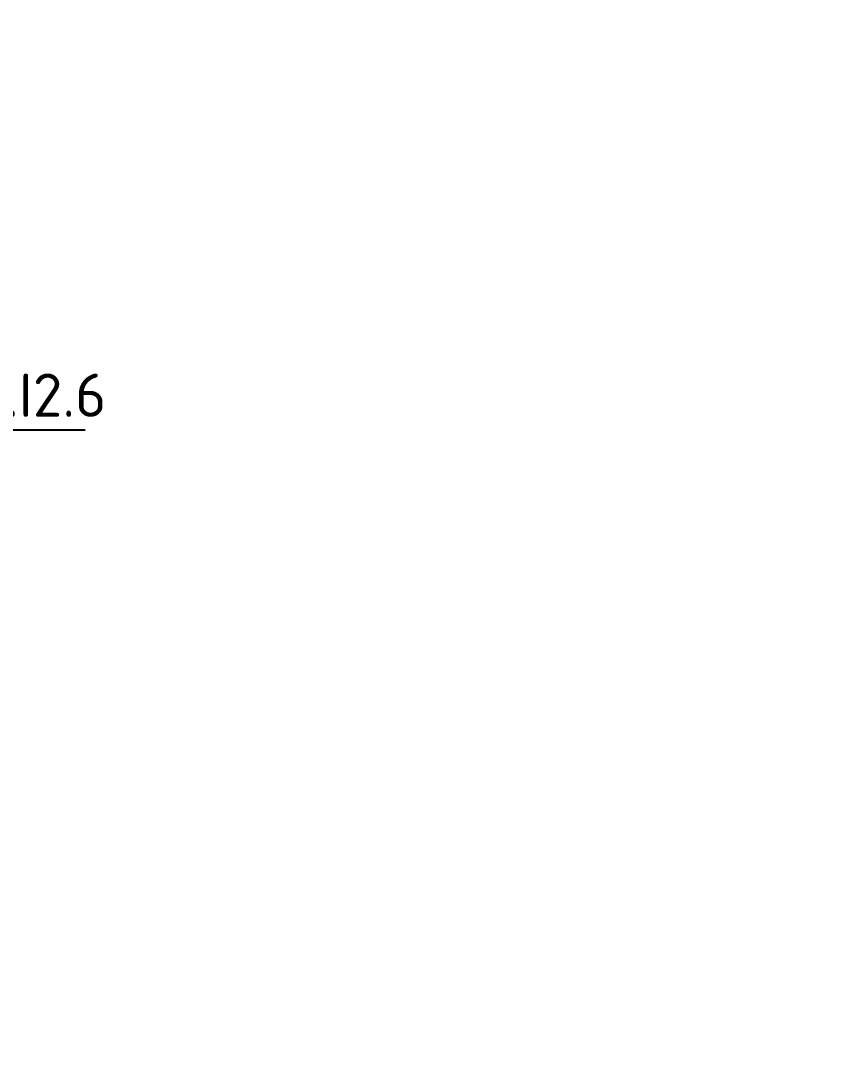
# Model space of a CAD drawing. Header units: millimetres. Extents: x -243740 to 150609, y -473655 to -165121.
# Drawn here: x -132840 to -128123, y -394914 to -388992 of the extents above; entities that cross this region are included whole.
import ezdxf
from ezdxf import colors
from ezdxf.entities.mleader import LeaderData, LeaderLine
from ezdxf.math import Vec2, Vec3

# ---------------------------------------------------------------- set-up
doc = ezdxf.new("R2010")
doc.units = ezdxf.units.MM
doc.layers.add('_Гр.ЩД-1А.5.9.I2.6', color=6, linetype='Continuous')
doc.styles.add('ISOCPEUR', font='isocpeur.ttf')

# ---------------------------------------------------------------- blocks, each defined once
blk = doc.blocks.new('_Dot')
at = {"color": 0, "linetype": 'ByBlock', "lineweight": -2}
blk.add_line((-0.5, 0), (-1, 0), dxfattribs=at)
at = {"color": 0, "linetype": 'ByBlock', "const_width": 0.5}
blk.add_lwpolyline([(-0.25, 0, 1), (0.25, 0, 1)], format="xyb", close=True, dxfattribs=at)

msp = doc.modelspace()

# ---------------------------------------------------------------- leaders
at = {"layer": '_Гр.ЩД-1А.5.9.I2.6', "ltscale": 100}
ml = msp.add_multileader_mtext('Standard', dxfattribs=at)
ml.set_content('Гр.ЩД-1А.5.9.I2.6', color=256, style='ISOCPEUR')
ml.set_leader_properties()
ml.set_arrow_properties(name='DOT')
ml.build(insert=Vec2(0, 0))
ml.multileader.update_dxf_attribs({"has_dogleg": 0, "text_left_attachment_type": 6, "text_right_attachment_type": 6, "arrow_head_size": 100})
ctx = ml.context
ctx.base_point, ctx.char_height, ctx.arrow_head_size, ctx.landing_gap_size, ctx.plane_origin = Vec3(-135115.6, -391356.8), 250, 100, 200, Vec3(-50647.3, -263586.2)
ctx.left_attachment, ctx.right_attachment = 6, 6
notes = []
notes.append((ctx, [(0, (1, 1, 0), (-135123.6, -391356.8), (1, 0), 8, [(1, [(-136432, -392318.6)], 0, [])])]))
ctx.mtext.insert, ctx.mtext.width, ctx.mtext.flow_direction = Vec3(-134915.6, -391031.8), 2425, 5
for ctx, leaders in notes:
    for number, flags, end, landing, length, lines in leaders:
        leader = LeaderData()
        leader.index, (leader.has_last_leader_line, leader.has_dogleg_vector, leader.attachment_direction) = number, flags
        leader.last_leader_point, leader.dogleg_vector, leader.dogleg_length = Vec3(end), Vec3(landing), length
        for number, points, colour, breaks in lines:
            line = LeaderLine()
            line.index, line.vertices, line.color, line.breaks = number, Vec3.list(points), colors.encode_raw_color(colour), breaks
            leader.lines.append(line)
        ctx.leaders.append(leader)

doc.saveas('drawing.dxf')
